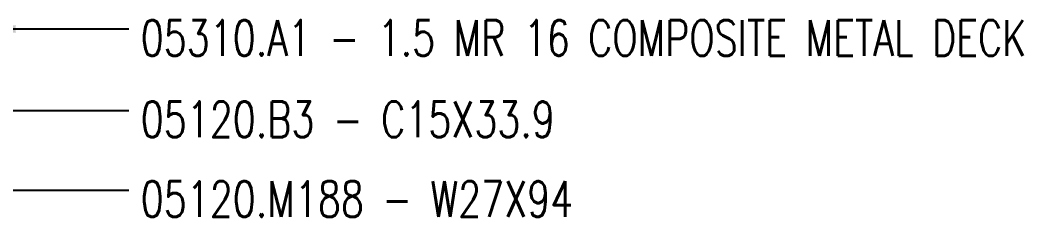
# Model space of a CAD drawing. Header units: inches. Extents: x 3850 to 5846, y -3 to 909.
# Drawn here: x 4015.5 to 4099.6, y 227.8 to 244.3 of the extents above; entities that cross this region are included whole.
import ezdxf

# ---------------------------------------------------------------- set-up
doc = ezdxf.new("R2010")
doc.units = ezdxf.units.IN
doc.header["$LTSCALE"] = 0.5
doc.header["$MEASUREMENT"] = 0
doc.layers.get('0').update_dxf_attribs({"lineweight": 18})
doc.layers.add('A-Anno-Note', color=231, linetype='Continuous', lineweight=25)
doc.styles.add('Arch-Dim', font='romans.shx', dxfattribs={"width": 0.75})
doc.dimstyles.new('Aec-Arch-I-96', dxfattribs={"dimscale": 96, "dimtxt": 0.09375, "dimasz": 0.0625, "dimexe": 0.0625, "dimexo": 0.0625, "dimgap": 0.03125, "dimtad": 1, "dimdec": 4, "dimzin": 3, "dimdsep": 46, "dimlunit": 4, "dimtxsty": 'Arch-Dim', "dimblk": 'ARCHTICK', "dimcen": 0.09375, "dimazin": 2, "dimtfac": 0.75, "dimtdec": 4, "dimtix": 1, "dimtmove": 2, "dimatfit": 2, "dimfxl": 1, "dimtolj": 1, "dimtzin": 0, "dimarcsym": 0})

# ---------------------------------------------------------------- blocks, each defined once
blk = doc.blocks.new('_ArchTick')
at = {"color": 0, "linetype": 'ByBlock', "const_width": 0.15}
blk.add_lwpolyline([(-0.5, -0.5), (0.5, 0.5)], dxfattribs=at)

msp = doc.modelspace()

# ---------------------------------------------------------------- texts
at = {"layer": 'A-Anno-Note', "char_height": 3, "attachment_point": 1, "style": 'Arch-Dim'}
for s, insert in [('05310.A1 - 1.5 MR 16 COMPOSITE METAL DECK', (4025.61991, 244.30978)), ('05120.B3 - C15X33.9', (4025.61991, 237.47612)), ('05120.M188 - W27X94', (4025.61991, 230.78998))]:
    msp.add_mtext(s, dxfattribs=dict(at, insert=insert))

# ---------------------------------------------------------------- leaders
at = {"layer": 'A-Anno-Note'}
for points in [[(4013.11991, 243.55978), (4024.61991, 243.55978)], [(3991.47154, 236.72612), (4024.61991, 236.72612)], [(3992.55991, 230.03998), (4024.61991, 230.03998)]]:
    msp.add_leader(points, dimstyle='Aec-Arch-I-96', override={"dimscale": 32}, dxfattribs=at)

doc.saveas('drawing.dxf')
